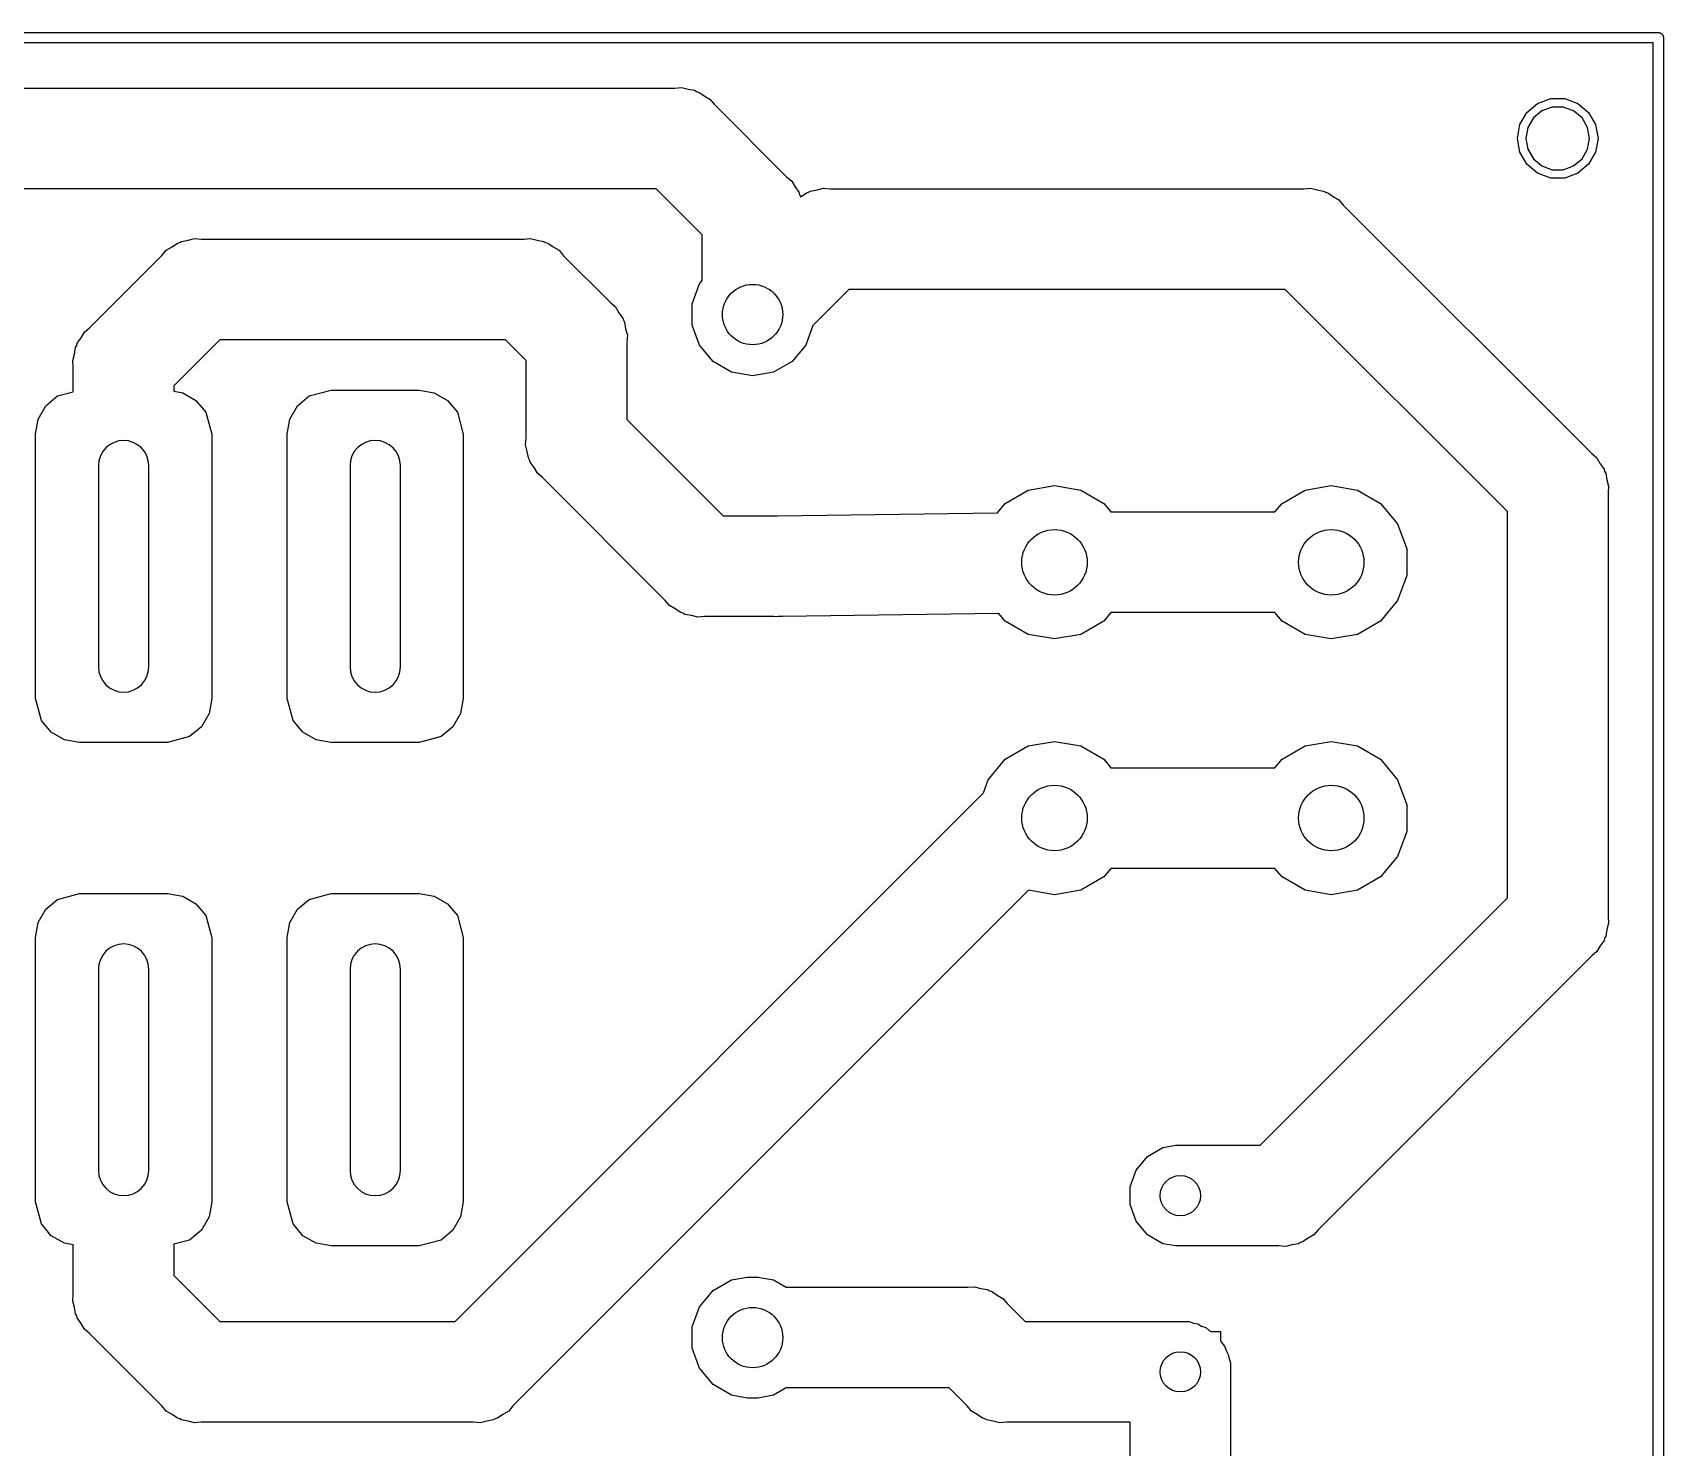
# Model space of a CAD drawing. Extents: x 113.9 to 177.6, y -84.6 to -24.4.
# Drawn here: x 145.19 to 177.6, y -52.5 to -24.4 of the extents above; entities that cross this region are included whole.
import ezdxf

# ---------------------------------------------------------------- set-up
doc = ezdxf.new("R2010")
doc.units = 0
doc.header["$MEASUREMENT"] = 0
doc.layers.add('BLACK', color=7, linetype='CONTINUOUS')

msp = doc.modelspace()

# ---------------------------------------------------------------- linework, layer by layer
at = {"layer": 'BLACK', "linetype": 'CONTINUOUS'}
for p, q in [((113.991, -24.4), (177.509, -24.4)), ((177.4, -24.6), (114.1, -24.6)), ((177.4, -84.4), (177.4, -24.6)), ((177.509, -24.4), (177.518, -24.4)), ((177.509, -24.4), (177.509, -24.4)), ((177.518, -24.4), (177.526, -24.403)), ((177.526, -24.403), (177.535, -24.4046)), ((177.535, -24.4046), (177.542, -24.409)), ((177.542, -24.409), (177.551, -24.4121)), ((177.551, -24.4121), (177.558, -24.4178)), ((177.558, -24.4178), (177.565, -24.4222)), ((177.565, -24.4222), (177.571, -24.429)), ((177.571, -24.429), (177.578, -24.4347)), ((177.578, -24.4347), (177.582, -24.4424)), ((177.582, -24.4424), (177.588, -24.4492)), ((177.588, -24.4492), (177.591, -24.4576)), ((177.591, -24.4576), (177.595, -24.4653)), ((177.595, -24.4653), (177.597, -24.474)), ((177.597, -24.474), (177.6, -24.4824)), ((177.6, -24.4824), (177.6, -24.4912)), ((177.6, -24.4912), (177.6, -24.4913)), ((177.6, -24.4913), (177.6, -84.5087)), ((137.544, -25.5), (157.956, -25.5)), ((157.956, -25.5), (158.088, -25.4884)), ((158.088, -25.4884), (158.217, -25.5228)), ((158.217, -25.5228), (158.347, -25.5458)), ((158.347, -25.5458), (158.386, -25.5681)), ((158.386, -25.5681), (158.429, -25.5797)), ((158.429, -25.5797), (158.538, -25.6558)), ((158.538, -25.6558), (158.653, -25.7221)), ((158.653, -25.7221), (158.738, -25.8238)), ((158.738, -25.8238), (160.176, -27.262)), ((174.886, -25.9844), (175.099, -25.8054)), ((175.099, -25.8054), (175.361, -25.7101)), ((175.39, -25.8775), (175.184, -25.9526)), ((175.361, -25.7101), (175.639, -25.7101)), ((175.61, -25.8775), (175.39, -25.8775)), ((175.816, -25.9526), (175.61, -25.8775)), ((175.639, -25.7101), (175.901, -25.8054)), ((175.901, -25.8054), (176.114, -25.9844)), ((174.698, -26.5), (174.746, -26.2257)), ((174.746, -26.2257), (174.886, -25.9844)), ((175.016, -26.0937), (174.906, -26.2838)), ((175.184, -25.9526), (175.016, -26.0937)), ((175.984, -26.0937), (175.816, -25.9526)), ((176.094, -26.2838), (175.984, -26.0937)), ((176.114, -25.9844), (176.254, -26.2257)), ((176.254, -26.2257), (176.302, -26.5)), ((174.746, -26.7743), (174.698, -26.5)), ((174.906, -26.2838), (174.868, -26.5)), ((174.868, -26.5), (174.906, -26.7162)), ((176.132, -26.5), (176.094, -26.2838)), ((176.094, -26.7162), (176.132, -26.5)), ((176.302, -26.5), (176.254, -26.7743)), ((174.886, -27.0156), (174.746, -26.7743)), ((174.906, -26.7162), (175.016, -26.9063)), ((175.984, -26.9063), (176.094, -26.7162)), ((176.254, -26.7743), (176.114, -27.0156)), ((175.099, -27.1946), (174.886, -27.0156)), ((175.016, -26.9063), (175.184, -27.0474)), ((175.361, -27.2899), (175.099, -27.1946)), ((175.184, -27.0474), (175.39, -27.1225)), ((175.39, -27.1225), (175.61, -27.1225)), ((175.61, -27.1225), (175.816, -27.0474)), ((175.901, -27.1946), (175.639, -27.2899)), ((175.816, -27.0474), (175.984, -26.9063)), ((176.114, -27.0156), (175.901, -27.1946)), ((157.586, -27.5), (137.914, -27.5)), ((158.5, -28.4142), (157.586, -27.5)), ((160.176, -27.262), (160.278, -27.3473)), ((160.278, -27.3473), (160.344, -27.4622)), ((160.344, -27.4622), (160.42, -27.5709)), ((160.614, -27.5682), (160.653, -27.5458)), ((160.653, -27.5458), (160.783, -27.5228)), ((160.783, -27.5228), (160.911, -27.4884)), ((160.911, -27.4884), (161.044, -27.5)), ((161.044, -27.5), (170.456, -27.5)), ((170.456, -27.5), (170.588, -27.4884)), ((170.588, -27.4884), (170.717, -27.5228)), ((170.717, -27.5228), (170.847, -27.5458)), ((170.847, -27.5458), (170.886, -27.5681)), ((175.639, -27.2899), (175.361, -27.2899)), ((160.42, -27.5709), (160.432, -27.614)), ((160.432, -27.614), (160.454, -27.6527)), ((160.454, -27.6527), (160.455, -27.6597)), ((160.455, -27.6597), (160.462, -27.6558)), ((160.462, -27.6558), (160.571, -27.5797)), ((160.571, -27.5797), (160.614, -27.5682)), ((170.886, -27.5681), (170.929, -27.5797)), ((170.929, -27.5797), (171.038, -27.6558)), ((171.038, -27.6558), (171.153, -27.7221)), ((171.153, -27.7221), (171.238, -27.8238)), ((171.238, -27.8238), (176.176, -32.762)), ((148.283, -28.5228), (148.411, -28.4884)), ((148.411, -28.4884), (148.544, -28.5)), ((148.544, -28.5), (154.956, -28.5)), ((154.956, -28.5), (155.088, -28.4884)), ((155.088, -28.4884), (155.217, -28.5228)), ((158.5, -29.3249), (158.5, -28.4142)), ((146.324, -30.262), (147.762, -28.8238)), ((147.762, -28.8238), (147.847, -28.7221)), ((147.847, -28.7221), (147.962, -28.6558)), ((147.962, -28.6558), (148.071, -28.5797)), ((148.071, -28.5797), (148.114, -28.5682)), ((148.114, -28.5682), (148.153, -28.5458)), ((148.153, -28.5458), (148.283, -28.5228)), ((155.217, -28.5228), (155.347, -28.5458)), ((155.347, -28.5458), (155.386, -28.5681)), ((155.386, -28.5681), (155.429, -28.5797)), ((155.429, -28.5797), (155.538, -28.6558)), ((155.538, -28.6558), (155.653, -28.7221)), ((155.653, -28.7221), (155.738, -28.8238)), ((155.738, -28.8238), (156.676, -29.762)), ((158.3, -29.7884), (158.445, -29.3907)), ((158.445, -29.3907), (158.5, -29.3249)), ((156.676, -29.762), (156.778, -29.8473)), ((158.3, -30.2116), (158.3, -29.7884)), ((161.414, -29.5), (160.698, -30.2157)), ((170.086, -29.5), (161.414, -29.5)), ((174.5, -33.9142), (170.086, -29.5)), ((156.778, -29.8473), (156.844, -29.9622)), ((156.844, -29.9622), (156.92, -30.0709)), ((156.92, -30.0709), (156.932, -30.114)), ((156.932, -30.114), (156.954, -30.1527)), ((146.08, -30.5709), (146.156, -30.4622)), ((146.156, -30.4622), (146.222, -30.3473)), ((146.222, -30.3473), (146.324, -30.262)), ((156.954, -30.1527), (156.977, -30.2834)), ((156.977, -30.2834), (157.012, -30.4115)), ((157.012, -30.4115), (157, -30.5436)), ((158.445, -30.6093), (158.3, -30.2116)), ((160.698, -30.2157), (160.555, -30.6093)), ((145.988, -30.9115), (146.023, -30.7834)), ((146.023, -30.7834), (146.046, -30.6527)), ((146.046, -30.6527), (146.068, -30.614)), ((146.068, -30.614), (146.08, -30.5709)), ((148.914, -30.5), (148, -31.4142)), ((154.586, -30.5), (148.914, -30.5)), ((155, -30.9142), (154.586, -30.5)), ((157, -30.5436), (157, -32.0858)), ((158.717, -30.9334), (158.445, -30.6093)), ((160.555, -30.6093), (160.283, -30.9334)), ((146, -31.0436), (145.988, -30.9115)), ((146, -31.5335), (146, -31.0436)), ((155, -32.4564), (155, -30.9142)), ((159.083, -31.145), (158.717, -30.9334)), ((160.283, -30.9334), (159.917, -31.145)), ((148, -31.4142), (148, -31.522)), ((159.5, -31.2185), (159.083, -31.145)), ((159.917, -31.145), (159.5, -31.2185)), ((145.455, -31.8126), (145.688, -31.6172)), ((145.688, -31.6172), (146, -31.5335)), ((148, -31.522), (148.174, -31.5528)), ((148.174, -31.5528), (148.437, -31.7047)), ((148.437, -31.7047), (148.633, -31.9375)), ((150.455, -31.8126), (150.688, -31.6172)), ((150.688, -31.6172), (151.125, -31.5)), ((151.125, -31.5), (152.875, -31.5)), ((152.875, -31.5), (153.174, -31.5528)), ((153.174, -31.5528), (153.437, -31.7047)), ((153.437, -31.7047), (153.633, -31.9375)), ((145.25, -32.375), (145.303, -32.0757)), ((145.303, -32.0757), (145.455, -31.8126)), ((148.633, -31.9375), (148.75, -32.375)), ((150.25, -32.375), (150.303, -32.0757)), ((150.303, -32.0757), (150.455, -31.8126)), ((153.633, -31.9375), (153.75, -32.375)), ((145.25, -37.625), (145.25, -32.375)), ((148.75, -32.375), (148.75, -37.625)), ((150.25, -37.625), (150.25, -32.375)), ((153.75, -32.375), (153.75, -37.625)), ((157, -32.0858), (158.914, -34)), ((146.584, -32.7222), (146.538, -32.8087)), ((146.584, -32.7222), (146.538, -32.8087)), ((146.646, -32.6464), (146.584, -32.7222)), ((146.646, -32.6464), (146.584, -32.7222)), ((146.722, -32.5843), (146.646, -32.6464)), ((146.722, -32.5843), (146.646, -32.6464)), ((146.809, -32.5381), (146.722, -32.5843)), ((146.809, -32.5381), (146.722, -32.5843)), ((146.902, -32.5096), (146.809, -32.5381)), ((146.902, -32.5096), (146.809, -32.5381)), ((147, -32.5), (146.902, -32.5096)), ((147, -32.5), (146.902, -32.5096)), ((147.098, -32.5096), (147, -32.5)), ((147.098, -32.5096), (147, -32.5)), ((147.191, -32.5381), (147.098, -32.5096)), ((147.191, -32.5381), (147.098, -32.5096)), ((147.278, -32.5843), (147.191, -32.5381)), ((147.278, -32.5843), (147.191, -32.5381)), ((147.354, -32.6464), (147.278, -32.5843)), ((147.354, -32.6464), (147.278, -32.5843)), ((147.416, -32.7222), (147.354, -32.6464)), ((147.416, -32.7222), (147.354, -32.6464)), ((147.462, -32.8087), (147.416, -32.7222)), ((147.462, -32.8087), (147.416, -32.7222)), ((151.584, -32.7222), (151.538, -32.8087)), ((151.584, -32.7222), (151.538, -32.8087)), ((151.646, -32.6464), (151.584, -32.7222)), ((151.646, -32.6464), (151.584, -32.7222)), ((151.722, -32.5843), (151.646, -32.6464)), ((151.722, -32.5843), (151.646, -32.6464)), ((151.809, -32.5381), (151.722, -32.5843)), ((151.809, -32.5381), (151.722, -32.5843)), ((151.902, -32.5096), (151.809, -32.5381)), ((151.902, -32.5096), (151.809, -32.5381)), ((152, -32.5), (151.902, -32.5096)), ((152, -32.5), (151.902, -32.5096)), ((152.098, -32.5096), (152, -32.5)), ((152.098, -32.5096), (152, -32.5)), ((152.191, -32.5381), (152.098, -32.5096)), ((152.191, -32.5381), (152.098, -32.5096)), ((152.278, -32.5843), (152.191, -32.5381)), ((152.278, -32.5843), (152.191, -32.5381)), ((152.354, -32.6464), (152.278, -32.5843)), ((152.354, -32.6464), (152.278, -32.5843)), ((152.416, -32.7222), (152.354, -32.6464)), ((152.416, -32.7222), (152.354, -32.6464)), ((152.462, -32.8087), (152.416, -32.7222)), ((152.462, -32.8087), (152.416, -32.7222)), ((154.988, -32.5885), (155, -32.4564)), ((155.023, -32.7166), (154.988, -32.5885)), ((155.046, -32.8473), (155.023, -32.7166)), ((146.51, -32.9025), (146.5, -33)), ((146.51, -32.9025), (146.5, -33)), ((146.5, -33), (146.5, -37)), ((146.5, -33), (146.5, -37)), ((146.538, -32.8087), (146.51, -32.9025)), ((146.538, -32.8087), (146.51, -32.9025)), ((147.49, -32.9025), (147.462, -32.8087)), ((147.49, -32.9025), (147.462, -32.8087)), ((147.5, -33), (147.49, -32.9025)), ((147.5, -33), (147.49, -32.9025)), ((147.5, -37), (147.5, -33)), ((147.5, -37), (147.5, -33)), ((151.51, -32.9025), (151.5, -33)), ((151.51, -32.9025), (151.5, -33)), ((151.5, -33), (151.5, -37)), ((151.5, -33), (151.5, -37)), ((151.538, -32.8087), (151.51, -32.9025)), ((151.538, -32.8087), (151.51, -32.9025)), ((152.49, -32.9025), (152.462, -32.8087)), ((152.49, -32.9025), (152.462, -32.8087)), ((152.5, -33), (152.49, -32.9025)), ((152.5, -33), (152.49, -32.9025)), ((152.5, -37), (152.5, -33)), ((152.5, -37), (152.5, -33)), ((155.068, -32.886), (155.046, -32.8473)), ((155.08, -32.9291), (155.068, -32.886)), ((155.156, -33.0378), (155.08, -32.9291)), ((155.222, -33.1527), (155.156, -33.0378)), ((176.176, -32.762), (176.278, -32.8473)), ((176.278, -32.8473), (176.344, -32.9622)), ((176.344, -32.9622), (176.42, -33.0709)), ((155.324, -33.238), (155.222, -33.1527)), ((157.762, -35.6762), (155.324, -33.238)), ((176.42, -33.0709), (176.432, -33.114)), ((176.432, -33.114), (176.454, -33.1527)), ((176.454, -33.1527), (176.477, -33.2834)), ((176.477, -33.2834), (176.512, -33.4115)), ((164.521, -33.7532), (164.979, -33.4887)), ((164.979, -33.4887), (165.5, -33.3969)), ((165.5, -33.3969), (166.021, -33.4887)), ((166.021, -33.4887), (166.479, -33.7532)), ((170.021, -33.7532), (170.479, -33.4887)), ((170.479, -33.4887), (171, -33.3969)), ((171, -33.3969), (171.521, -33.4887)), ((171.521, -33.4887), (171.979, -33.7532)), ((176.512, -33.4115), (176.5, -33.5436)), ((176.5, -33.5436), (176.5, -41.9564)), ((158.914, -34), (159.993, -34)), ((159.993, -34), (164.367, -33.9364)), ((164.367, -33.9364), (164.521, -33.7532)), ((166.479, -33.7532), (166.619, -33.92)), ((166.619, -33.92), (169.881, -33.92)), ((169.881, -33.92), (170.021, -33.7532)), ((171.979, -33.7532), (172.319, -34.1584)), ((174.5, -41.5858), (174.5, -33.9142)), ((172.319, -34.1584), (172.5, -34.6555)), ((172.5, -34.6555), (172.5, -35.1845)), ((172.5, -35.1845), (172.319, -35.6816)), ((157.847, -35.7779), (157.762, -35.6762)), ((157.962, -35.8442), (157.847, -35.7779)), ((158.071, -35.9203), (157.962, -35.8442)), ((158.114, -35.9319), (158.071, -35.9203)), ((158.153, -35.9542), (158.114, -35.9319)), ((158.283, -35.9772), (158.153, -35.9542)), ((164.395, -35.9362), (160.095, -35.9987)), ((164.521, -36.0868), (164.395, -35.9362)), ((166.619, -35.92), (166.479, -36.0868)), ((169.881, -35.92), (166.619, -35.92)), ((170.021, -36.0868), (169.881, -35.92)), ((172.319, -35.6816), (171.979, -36.0868)), ((158.411, -36.0116), (158.283, -35.9772)), ((158.544, -36), (158.411, -36.0116)), ((159.92, -36), (158.544, -36)), ((159.927, -36.0012), (159.92, -36)), ((160.007, -36), (159.927, -36.0012)), ((160.087, -36), (160.007, -36)), ((160.095, -35.9987), (160.087, -36)), ((164.979, -36.3513), (164.521, -36.0868)), ((166.479, -36.0868), (166.021, -36.3513)), ((170.479, -36.3513), (170.021, -36.0868)), ((171.979, -36.0868), (171.521, -36.3513)), ((165.5, -36.4431), (164.979, -36.3513)), ((166.021, -36.3513), (165.5, -36.4431)), ((171, -36.4431), (170.479, -36.3513)), ((171.521, -36.3513), (171, -36.4431)), ((146.5, -37), (146.51, -37.0975)), ((146.5, -37), (146.51, -37.0975)), ((146.51, -37.0975), (146.538, -37.1913)), ((146.51, -37.0975), (146.538, -37.1913)), ((146.538, -37.1913), (146.584, -37.2778)), ((146.538, -37.1913), (146.584, -37.2778)), ((147.416, -37.2778), (147.462, -37.1913)), ((147.416, -37.2778), (147.462, -37.1913)), ((147.462, -37.1913), (147.49, -37.0975)), ((147.462, -37.1913), (147.49, -37.0975)), ((147.49, -37.0975), (147.5, -37)), ((147.49, -37.0975), (147.5, -37)), ((151.5, -37), (151.51, -37.0975)), ((151.5, -37), (151.51, -37.0975)), ((151.51, -37.0975), (151.538, -37.1913)), ((151.51, -37.0975), (151.538, -37.1913)), ((151.538, -37.1913), (151.584, -37.2778)), ((151.538, -37.1913), (151.584, -37.2778)), ((152.416, -37.2778), (152.462, -37.1913)), ((152.416, -37.2778), (152.462, -37.1913)), ((152.462, -37.1913), (152.49, -37.0975)), ((152.462, -37.1913), (152.49, -37.0975)), ((152.49, -37.0975), (152.5, -37)), ((152.49, -37.0975), (152.5, -37)), ((146.584, -37.2778), (146.646, -37.3536)), ((146.584, -37.2778), (146.646, -37.3536)), ((146.646, -37.3536), (146.722, -37.4157)), ((146.646, -37.3536), (146.722, -37.4157)), ((146.722, -37.4157), (146.809, -37.4619)), ((146.722, -37.4157), (146.809, -37.4619)), ((146.809, -37.4619), (146.902, -37.4904)), ((146.809, -37.4619), (146.902, -37.4904)), ((146.902, -37.4904), (147, -37.5)), ((146.902, -37.4904), (147, -37.5)), ((147, -37.5), (147.098, -37.4904)), ((147, -37.5), (147.098, -37.4904)), ((147.098, -37.4904), (147.191, -37.4619)), ((147.098, -37.4904), (147.191, -37.4619)), ((147.191, -37.4619), (147.278, -37.4157)), ((147.191, -37.4619), (147.278, -37.4157)), ((147.278, -37.4157), (147.354, -37.3536)), ((147.278, -37.4157), (147.354, -37.3536)), ((147.354, -37.3536), (147.416, -37.2778)), ((147.354, -37.3536), (147.416, -37.2778)), ((151.584, -37.2778), (151.646, -37.3536)), ((151.584, -37.2778), (151.646, -37.3536)), ((151.646, -37.3536), (151.722, -37.4157)), ((151.646, -37.3536), (151.722, -37.4157)), ((151.722, -37.4157), (151.809, -37.4619)), ((151.722, -37.4157), (151.809, -37.4619)), ((151.809, -37.4619), (151.902, -37.4904)), ((151.809, -37.4619), (151.902, -37.4904)), ((151.902, -37.4904), (152, -37.5)), ((151.902, -37.4904), (152, -37.5)), ((152, -37.5), (152.098, -37.4904)), ((152, -37.5), (152.098, -37.4904)), ((152.098, -37.4904), (152.191, -37.4619)), ((152.098, -37.4904), (152.191, -37.4619)), ((152.191, -37.4619), (152.278, -37.4157)), ((152.191, -37.4619), (152.278, -37.4157)), ((152.278, -37.4157), (152.354, -37.3536)), ((152.278, -37.4157), (152.354, -37.3536)), ((152.354, -37.3536), (152.416, -37.2778)), ((152.354, -37.3536), (152.416, -37.2778)), ((145.367, -38.0625), (145.25, -37.625)), ((148.75, -37.625), (148.697, -37.9243)), ((150.367, -38.0625), (150.25, -37.625)), ((153.75, -37.625), (153.697, -37.9243)), ((145.563, -38.2953), (145.367, -38.0625)), ((148.545, -38.1874), (148.312, -38.3828)), ((148.697, -37.9243), (148.545, -38.1874)), ((150.563, -38.2953), (150.367, -38.0625)), ((153.545, -38.1874), (153.312, -38.3828)), ((153.697, -37.9243), (153.545, -38.1874)), ((145.826, -38.4472), (145.563, -38.2953)), ((146.125, -38.5), (145.826, -38.4472)), ((147.875, -38.5), (146.125, -38.5)), ((148.312, -38.3828), (147.875, -38.5)), ((150.826, -38.4472), (150.563, -38.2953)), ((151.125, -38.5), (150.826, -38.4472)), ((152.875, -38.5), (151.125, -38.5)), ((153.312, -38.3828), (152.875, -38.5)), ((164.979, -38.5687), (165.5, -38.4769)), ((165.5, -38.4769), (166.021, -38.5687)), ((170.479, -38.5687), (171, -38.4769)), ((171, -38.4769), (171.521, -38.5687)), ((164.181, -39.2384), (164.521, -38.8332)), ((164.521, -38.8332), (164.979, -38.5687)), ((166.021, -38.5687), (166.479, -38.8332)), ((166.479, -38.8332), (166.619, -39)), ((169.881, -39), (170.021, -38.8332)), ((170.021, -38.8332), (170.479, -38.5687)), ((171.521, -38.5687), (171.979, -38.8332)), ((171.979, -38.8332), (172.319, -39.2384)), ((166.619, -39), (169.881, -39)), ((153.586, -50), (164.086, -39.5001)), ((164.086, -39.5001), (164.181, -39.2384)), ((172.319, -39.2384), (172.5, -39.7355)), ((172.5, -39.7355), (172.5, -40.2645)), ((172.5, -40.2645), (172.319, -40.7616)), ((172.319, -40.7616), (171.979, -41.1668)), ((166.619, -41), (166.479, -41.1668)), ((169.881, -41), (166.619, -41)), ((170.021, -41.1668), (169.881, -41)), ((164.982, -41.4319), (154.738, -51.6762)), ((165.5, -41.5231), (164.982, -41.4319)), ((166.021, -41.4313), (165.5, -41.5231)), ((166.479, -41.1668), (166.021, -41.4313)), ((170.479, -41.4313), (170.021, -41.1668)), ((171, -41.5231), (170.479, -41.4313)), ((171.521, -41.4313), (171, -41.5231)), ((171.979, -41.1668), (171.521, -41.4313)), ((145.455, -41.8126), (145.688, -41.6172)), ((145.688, -41.6172), (146.125, -41.5)), ((146.125, -41.5), (147.875, -41.5)), ((147.875, -41.5), (148.174, -41.5528)), ((148.174, -41.5528), (148.437, -41.7047)), ((148.437, -41.7047), (148.633, -41.9375)), ((150.455, -41.8126), (150.688, -41.6172)), ((150.688, -41.6172), (151.125, -41.5)), ((151.125, -41.5), (152.875, -41.5)), ((152.875, -41.5), (153.174, -41.5528)), ((153.174, -41.5528), (153.437, -41.7047)), ((153.437, -41.7047), (153.633, -41.9375)), ((169.586, -46.5), (174.5, -41.5858)), ((145.25, -42.375), (145.303, -42.0757)), ((145.303, -42.0757), (145.455, -41.8126)), ((148.633, -41.9375), (148.75, -42.375)), ((150.25, -42.375), (150.303, -42.0757)), ((150.303, -42.0757), (150.455, -41.8126)), ((153.633, -41.9375), (153.75, -42.375)), ((176.512, -42.0885), (176.477, -42.2166)), ((176.5, -41.9564), (176.512, -42.0885)), ((145.25, -47.625), (145.25, -42.375)), ((148.75, -42.375), (148.75, -47.625)), ((150.25, -47.625), (150.25, -42.375)), ((153.75, -42.375), (153.75, -47.625)), ((176.42, -42.4291), (176.344, -42.5378)), ((176.432, -42.386), (176.42, -42.4291)), ((176.454, -42.3473), (176.432, -42.386)), ((176.477, -42.2166), (176.454, -42.3473)), ((146.584, -42.7222), (146.538, -42.8087)), ((146.584, -42.7222), (146.538, -42.8087)), ((146.646, -42.6464), (146.584, -42.7222)), ((146.646, -42.6464), (146.584, -42.7222)), ((146.722, -42.5843), (146.646, -42.6464)), ((146.722, -42.5843), (146.646, -42.6464)), ((146.809, -42.5381), (146.722, -42.5843)), ((146.809, -42.5381), (146.722, -42.5843)), ((146.902, -42.5096), (146.809, -42.5381)), ((146.902, -42.5096), (146.809, -42.5381)), ((147, -42.5), (146.902, -42.5096)), ((147, -42.5), (146.902, -42.5096)), ((147.098, -42.5096), (147, -42.5)), ((147.098, -42.5096), (147, -42.5)), ((147.191, -42.5381), (147.098, -42.5096)), ((147.191, -42.5381), (147.098, -42.5096)), ((147.278, -42.5843), (147.191, -42.5381)), ((147.278, -42.5843), (147.191, -42.5381)), ((147.354, -42.6464), (147.278, -42.5843)), ((147.354, -42.6464), (147.278, -42.5843)), ((147.416, -42.7222), (147.354, -42.6464)), ((147.416, -42.7222), (147.354, -42.6464)), ((147.462, -42.8087), (147.416, -42.7222)), ((147.462, -42.8087), (147.416, -42.7222)), ((151.584, -42.7222), (151.538, -42.8087)), ((151.584, -42.7222), (151.538, -42.8087)), ((151.646, -42.6464), (151.584, -42.7222)), ((151.646, -42.6464), (151.584, -42.7222)), ((151.722, -42.5843), (151.646, -42.6464)), ((151.722, -42.5843), (151.646, -42.6464)), ((151.809, -42.5381), (151.722, -42.5843)), ((151.809, -42.5381), (151.722, -42.5843)), ((151.902, -42.5096), (151.809, -42.5381)), ((151.902, -42.5096), (151.809, -42.5381)), ((152, -42.5), (151.902, -42.5096)), ((152, -42.5), (151.902, -42.5096)), ((152.098, -42.5096), (152, -42.5)), ((152.098, -42.5096), (152, -42.5)), ((152.191, -42.5381), (152.098, -42.5096)), ((152.191, -42.5381), (152.098, -42.5096)), ((152.278, -42.5843), (152.191, -42.5381)), ((152.278, -42.5843), (152.191, -42.5381)), ((152.354, -42.6464), (152.278, -42.5843)), ((152.354, -42.6464), (152.278, -42.5843)), ((152.416, -42.7222), (152.354, -42.6464)), ((152.416, -42.7222), (152.354, -42.6464)), ((152.462, -42.8087), (152.416, -42.7222)), ((152.462, -42.8087), (152.416, -42.7222)), ((176.176, -42.738), (170.738, -48.1762)), ((176.278, -42.6527), (176.176, -42.738)), ((176.344, -42.5378), (176.278, -42.6527)), ((146.51, -42.9025), (146.5, -43)), ((146.51, -42.9025), (146.5, -43)), ((146.5, -43), (146.5, -47)), ((146.5, -43), (146.5, -47)), ((146.538, -42.8087), (146.51, -42.9025)), ((146.538, -42.8087), (146.51, -42.9025)), ((147.49, -42.9025), (147.462, -42.8087)), ((147.49, -42.9025), (147.462, -42.8087)), ((147.5, -43), (147.49, -42.9025)), ((147.5, -43), (147.49, -42.9025)), ((147.5, -47), (147.5, -43)), ((147.5, -47), (147.5, -43)), ((151.51, -42.9025), (151.5, -43)), ((151.51, -42.9025), (151.5, -43)), ((151.5, -43), (151.5, -47)), ((151.5, -43), (151.5, -47)), ((151.538, -42.8087), (151.51, -42.9025)), ((151.538, -42.8087), (151.51, -42.9025)), ((152.49, -42.9025), (152.462, -42.8087)), ((152.49, -42.9025), (152.462, -42.8087)), ((152.5, -43), (152.49, -42.9025)), ((152.5, -43), (152.49, -42.9025)), ((152.5, -47), (152.5, -43)), ((152.5, -47), (152.5, -43)), ((167.347, -46.7221), (167.653, -46.5458)), ((167.653, -46.5458), (167.913, -46.5)), ((167.913, -46.5), (169.586, -46.5)), ((167, -47.3237), (167.121, -46.9923)), ((167.121, -46.9923), (167.347, -46.7221)), ((146.5, -47), (146.51, -47.0975)), ((146.5, -47), (146.51, -47.0975)), ((146.51, -47.0975), (146.538, -47.1913)), ((146.51, -47.0975), (146.538, -47.1913)), ((146.538, -47.1913), (146.584, -47.2778)), ((146.538, -47.1913), (146.584, -47.2778)), ((146.584, -47.2778), (146.646, -47.3536)), ((146.584, -47.2778), (146.646, -47.3536)), ((147.354, -47.3536), (147.416, -47.2778)), ((147.354, -47.3536), (147.416, -47.2778)), ((147.416, -47.2778), (147.462, -47.1913)), ((147.416, -47.2778), (147.462, -47.1913)), ((147.462, -47.1913), (147.49, -47.0975)), ((147.462, -47.1913), (147.49, -47.0975)), ((147.49, -47.0975), (147.5, -47)), ((147.49, -47.0975), (147.5, -47)), ((151.5, -47), (151.51, -47.0975)), ((151.5, -47), (151.51, -47.0975)), ((151.51, -47.0975), (151.538, -47.1913)), ((151.51, -47.0975), (151.538, -47.1913)), ((151.538, -47.1913), (151.584, -47.2778)), ((151.538, -47.1913), (151.584, -47.2778)), ((151.584, -47.2778), (151.646, -47.3536)), ((151.584, -47.2778), (151.646, -47.3536)), ((152.354, -47.3536), (152.416, -47.2778)), ((152.354, -47.3536), (152.416, -47.2778)), ((152.416, -47.2778), (152.462, -47.1913)), ((152.416, -47.2778), (152.462, -47.1913)), ((152.462, -47.1913), (152.49, -47.0975)), ((152.462, -47.1913), (152.49, -47.0975)), ((152.49, -47.0975), (152.5, -47)), ((152.49, -47.0975), (152.5, -47)), ((145.367, -48.0625), (145.25, -47.625)), ((146.646, -47.3536), (146.722, -47.4157)), ((146.646, -47.3536), (146.722, -47.4157)), ((146.722, -47.4157), (146.809, -47.4619)), ((146.722, -47.4157), (146.809, -47.4619)), ((146.809, -47.4619), (146.902, -47.4904)), ((146.809, -47.4619), (146.902, -47.4904)), ((146.902, -47.4904), (147, -47.5)), ((146.902, -47.4904), (147, -47.5)), ((147, -47.5), (147.098, -47.4904)), ((147, -47.5), (147.098, -47.4904)), ((147.098, -47.4904), (147.191, -47.4619)), ((147.098, -47.4904), (147.191, -47.4619)), ((147.191, -47.4619), (147.278, -47.4157)), ((147.191, -47.4619), (147.278, -47.4157)), ((147.278, -47.4157), (147.354, -47.3536)), ((147.278, -47.4157), (147.354, -47.3536)), ((148.75, -47.625), (148.697, -47.9243)), ((150.367, -48.0625), (150.25, -47.625)), ((151.646, -47.3536), (151.722, -47.4157)), ((151.646, -47.3536), (151.722, -47.4157)), ((151.722, -47.4157), (151.809, -47.4619)), ((151.722, -47.4157), (151.809, -47.4619)), ((151.809, -47.4619), (151.902, -47.4904)), ((151.809, -47.4619), (151.902, -47.4904)), ((151.902, -47.4904), (152, -47.5)), ((151.902, -47.4904), (152, -47.5)), ((152, -47.5), (152.098, -47.4904)), ((152, -47.5), (152.098, -47.4904)), ((152.098, -47.4904), (152.191, -47.4619)), ((152.098, -47.4904), (152.191, -47.4619)), ((152.191, -47.4619), (152.278, -47.4157)), ((152.191, -47.4619), (152.278, -47.4157)), ((152.278, -47.4157), (152.354, -47.3536)), ((152.278, -47.4157), (152.354, -47.3536)), ((153.75, -47.625), (153.697, -47.9243)), ((167, -47.6763), (167, -47.3237)), ((148.697, -47.9243), (148.545, -48.1874)), ((153.697, -47.9243), (153.545, -48.1874)), ((167.121, -48.0077), (167, -47.6763)), ((145.563, -48.2953), (145.367, -48.0625)), ((148.545, -48.1874), (148.312, -48.3828)), ((150.563, -48.2953), (150.367, -48.0625)), ((153.545, -48.1874), (153.312, -48.3828)), ((167.347, -48.2779), (167.121, -48.0077)), ((167.653, -48.4542), (167.347, -48.2779)), ((170.653, -48.2779), (170.538, -48.3442)), ((170.738, -48.1762), (170.653, -48.2779)), ((145.826, -48.4472), (145.563, -48.2953)), ((146, -48.478), (145.826, -48.4472)), ((146, -49.4563), (146, -48.478)), ((148.312, -48.3828), (148, -48.4665)), ((148, -48.4665), (148, -49.0858)), ((150.826, -48.4472), (150.563, -48.2953)), ((151.125, -48.5), (150.826, -48.4472)), ((152.875, -48.5), (151.125, -48.5)), ((153.312, -48.3828), (152.875, -48.5)), ((167.913, -48.5), (167.653, -48.4542)), ((169.956, -48.5), (167.913, -48.5)), ((170.088, -48.5116), (169.956, -48.5)), ((170.217, -48.4772), (170.088, -48.5116)), ((170.347, -48.4542), (170.217, -48.4772)), ((170.386, -48.4318), (170.347, -48.4542)), ((170.429, -48.4203), (170.386, -48.4318)), ((170.538, -48.3442), (170.429, -48.4203)), ((148, -49.0858), (148.914, -50)), ((158.717, -49.3866), (159.083, -49.175)), ((159.083, -49.175), (159.395, -49.12)), ((159.395, -49.12), (159.605, -49.12)), ((159.605, -49.12), (159.917, -49.175)), ((159.917, -49.175), (160.168, -49.32)), ((145.988, -49.5885), (146, -49.4563)), ((158.445, -49.7107), (158.717, -49.3866)), ((160.168, -49.32), (163.776, -49.32)), ((163.776, -49.32), (163.909, -49.3084)), ((163.909, -49.3084), (164.037, -49.3428)), ((164.037, -49.3428), (164.167, -49.3658)), ((164.167, -49.3658), (164.206, -49.3881)), ((164.206, -49.3881), (164.249, -49.3997)), ((164.249, -49.3997), (164.358, -49.4758)), ((164.358, -49.4758), (164.473, -49.5421)), ((164.473, -49.5421), (164.558, -49.6438)), ((146.023, -49.7166), (145.988, -49.5885)), ((146.046, -49.8473), (146.023, -49.7166)), ((146.068, -49.886), (146.046, -49.8473)), ((146.08, -49.9291), (146.068, -49.886)), ((158.3, -50.1084), (158.445, -49.7107)), ((164.558, -49.6438), (164.914, -50)), ((146.156, -50.0378), (146.08, -49.9291)), ((146.222, -50.1527), (146.156, -50.0378)), ((146.324, -50.238), (146.222, -50.1527)), ((148.914, -50), (153.586, -50)), ((158.3, -50.5316), (158.3, -50.1084)), ((164.914, -50), (168.087, -50)), ((168.087, -50), (168.087, -50)), ((168.087, -50), (168.176, -50)), ((168.176, -50), (168.26, -50.0304)), ((168.26, -50.0304), (168.347, -50.0458)), ((168.347, -50.0458), (168.424, -50.0902)), ((168.424, -50.0902), (168.508, -50.1206)), ((168.508, -50.1206), (168.576, -50.1777)), ((168.576, -50.1777), (168.614, -50.2)), ((168.614, -50.2), (168.8, -50.2)), ((168.8, -50.2), (168.8, -50.3856)), ((147.762, -51.6762), (146.324, -50.238)), ((158.445, -50.9293), (158.3, -50.5316)), ((168.8, -50.3856), (168.822, -50.4242)), ((168.822, -50.4242), (168.879, -50.4923)), ((168.879, -50.4923), (168.91, -50.5758)), ((168.91, -50.5758), (168.954, -50.6527)), ((168.954, -50.6527), (168.97, -50.7402)), ((168.97, -50.7402), (169, -50.8237)), ((169, -50.8237), (169, -50.9125)), ((158.717, -51.2534), (158.445, -50.9293)), ((169, -50.9125), (169, -50.9125)), ((169, -50.9125), (169, -55.5)), ((159.083, -51.465), (158.717, -51.2534)), ((159.395, -51.52), (159.083, -51.465)), ((159.605, -51.52), (159.395, -51.52)), ((159.917, -51.465), (159.605, -51.52)), ((160.168, -51.32), (159.917, -51.465)), ((163.406, -51.32), (160.168, -51.32)), ((163.762, -51.6762), (163.406, -51.32)), ((147.847, -51.7779), (147.762, -51.6762)), ((147.962, -51.8442), (147.847, -51.7779)), ((148.071, -51.9203), (147.962, -51.8442)), ((154.538, -51.8442), (154.429, -51.9203)), ((154.653, -51.7779), (154.538, -51.8442)), ((154.738, -51.6762), (154.653, -51.7779)), ((163.847, -51.7779), (163.762, -51.6762)), ((163.962, -51.8442), (163.847, -51.7779)), ((164.071, -51.9203), (163.962, -51.8442)), ((148.114, -51.9318), (148.071, -51.9203)), ((148.153, -51.9542), (148.114, -51.9318)), ((148.283, -51.9772), (148.153, -51.9542)), ((148.411, -52.0116), (148.283, -51.9772)), ((148.544, -52), (148.411, -52.0116)), ((153.956, -52), (148.544, -52)), ((154.088, -52.0116), (153.956, -52)), ((154.217, -51.9772), (154.088, -52.0116)), ((154.347, -51.9542), (154.217, -51.9772)), ((154.386, -51.9318), (154.347, -51.9542)), ((154.429, -51.9203), (154.386, -51.9318)), ((164.114, -51.9319), (164.071, -51.9203)), ((164.153, -51.9542), (164.114, -51.9319)), ((164.283, -51.9772), (164.153, -51.9542)), ((164.411, -52.0116), (164.283, -51.9772)), ((164.544, -52), (164.411, -52.0116)), ((167, -52), (164.544, -52)), ((167, -56.3237), (167, -52))]:
    msp.add_line(p, q, dxfattribs=at)
at = {"layer": 'BLACK'}
for centre, radius in [((159.5, -30), 0.6), ((159.5, -30), 0.6), ((165.5, -34.92), 0.65), ((165.5, -34.92), 0.65), ((171, -34.92), 0.65), ((171, -34.92), 0.65), ((165.5, -40), 0.65), ((165.5, -40), 0.65), ((171, -40), 0.65), ((171, -40), 0.65), ((168, -47.5), 0.4), ((168, -47.5), 0.4), ((159.5, -50.32), 0.6), ((159.5, -50.32), 0.6), ((168, -51), 0.4), ((168, -51), 0.4)]:
    msp.add_circle(centre, radius, dxfattribs=at)

doc.saveas('drawing.dxf')
